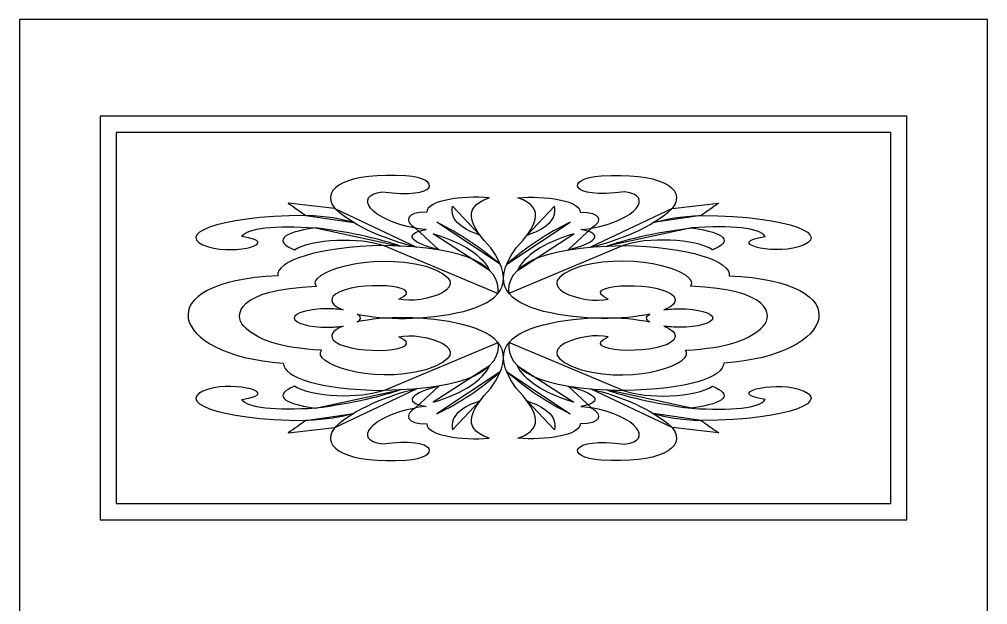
# Model space of a CAD drawing. Header units: centimetres. Extents: x 18.1 to 21.9, y -4.3 to 9.
# Drawn here: x 18.093 to 21.899, y 6.701 to 9.001 of the extents above; entities that cross this region are included whole.
import ezdxf

# ---------------------------------------------------------------- set-up
doc = ezdxf.new("R2010")
doc.units = ezdxf.units.CM
doc.header["$MEASUREMENT"] = 0
doc.layers.add('layer 1', color=7, linetype='Continuous')

msp = doc.modelspace()

# ---------------------------------------------------------------- linework, layer by layer
at = {"layer": 'layer 1', "color": 250}
for points, knots in [([(18.09278, 9.00077), (18.09278, 9.00077), (21.89898, 9.00077), (21.89898, 9.00077), (21.89898, 9.00077), (21.89898, 9.00077), (21.89898, -4.32092), (21.89898, -4.32092), (21.89898, -4.32092), (21.89898, -4.32092), (18.09278, -4.32092), (18.09278, -4.32092), (18.09278, -4.32092), (18.09278, -4.32092), (18.09278, 9.00077), (18.09278, 9.00077)], [0, 0, 0, 0, 0.2, 0.2, 0.2, 0.2, 0.4, 0.4, 0.4, 0.4, 0.6, 0.6, 0.6, 0.6, 1, 1, 1, 1]), ([(18.40997, 8.62014), (18.40997, 8.62014), (21.58179, 8.62014), (21.58179, 8.62014), (21.58179, 8.62014), (21.58179, 8.62014), (21.58179, 7.03424), (21.58179, 7.03424), (21.58179, 7.03424), (21.58179, 7.03424), (18.40997, 7.03424), (18.40997, 7.03424), (18.40997, 7.03424), (18.40997, 7.03424), (18.40997, 8.62014), (18.40997, 8.62014)], [0, 0, 0, 0, 0.2, 0.2, 0.2, 0.2, 0.4, 0.4, 0.4, 0.4, 0.6, 0.6, 0.6, 0.6, 1, 1, 1, 1]), ([(18.47341, 8.55671), (18.47341, 8.55671), (21.51835, 8.55671), (21.51835, 8.55671), (21.51835, 8.55671), (21.51835, 8.55671), (21.51835, 7.09767), (21.51835, 7.09767), (21.51835, 7.09767), (21.51835, 7.09767), (18.47341, 7.09767), (18.47341, 7.09767), (18.47341, 7.09767), (18.47341, 7.09767), (18.47341, 8.55671), (18.47341, 8.55671)], [0, 0, 0, 0, 0.2, 0.2, 0.2, 0.2, 0.4, 0.4, 0.4, 0.4, 0.6, 0.6, 0.6, 0.6, 1, 1, 1, 1]), ([(19.42102, 7.81181), (19.52269, 7.83406), (19.68647, 7.83789), (19.83914, 7.80095), (19.83914, 7.80095), (19.97264, 7.76437), (20.05382, 7.70149), (19.946, 7.55149), (19.946, 7.55149), (19.87234, 7.47287), (19.82267, 7.39486), (19.93908, 7.35497), (19.93908, 7.35497), (19.83517, 7.34504), (19.69162, 7.36623), (19.69441, 7.41142), (19.69441, 7.41142), (19.61318, 7.4115), (19.60333, 7.44457), (19.64963, 7.4744), (19.64963, 7.4744), (19.47217, 7.44136), (19.40321, 7.347), (19.51867, 7.33088), (19.51867, 7.33088), (19.74075, 7.3622), (19.75537, 7.27807), (19.61172, 7.26828), (19.61172, 7.26828), (19.39211, 7.2558), (19.26925, 7.31088), (19.33259, 7.39734), (19.33259, 7.39734), (19.2717, 7.39029), (19.21083, 7.38322), (19.14996, 7.37616), (19.14996, 7.37616), (19.17292, 7.39223), (19.19589, 7.40828), (19.21886, 7.42431), (19.21886, 7.42431), (18.8576, 7.42637), (18.69851, 7.50498), (18.83581, 7.5478), (18.83581, 7.5478), (18.94269, 7.57969), (19.13065, 7.53093), (18.96733, 7.50717), (18.96733, 7.50717), (18.98738, 7.47189), (19.09945, 7.4626), (19.25677, 7.47249), (19.25677, 7.47249), (19.11636, 7.49337), (19.09549, 7.52608), (19.17409, 7.55918), (19.17409, 7.55918), (19.24071, 7.51528), (19.43337, 7.50772), (19.52558, 7.54281), (19.52558, 7.54281), (19.2648, 7.54618), (19.13461, 7.59362), (19.12927, 7.64974), (19.12927, 7.64974), (18.6803, 7.6808), (18.59223, 7.97345), (19.10859, 7.99266), (19.10859, 7.99266), (19.09983, 8.04952), (19.2648, 8.1082), (19.52558, 8.11158), (19.52558, 8.11158), (19.43337, 8.14666), (19.24071, 8.13911), (19.17409, 8.0952), (19.17409, 8.0952), (19.09549, 8.1283), (19.11636, 8.16102), (19.25677, 8.1819), (19.25677, 8.1819), (19.09945, 8.19179), (18.98738, 8.18251), (18.96733, 8.14722), (18.96733, 8.14722), (19.13065, 8.12346), (18.94269, 8.07469), (18.83581, 8.10659), (18.83581, 8.10659), (18.69851, 8.1494), (18.8576, 8.22802), (19.21886, 8.23006), (19.21886, 8.23006), (19.19589, 8.24612), (19.17292, 8.26217), (19.14996, 8.27821), (19.14996, 8.27821), (19.21083, 8.27117), (19.2717, 8.26409), (19.33259, 8.25704), (19.33259, 8.25704), (19.26925, 8.34351), (19.39211, 8.39858), (19.61172, 8.38611), (19.61172, 8.38611), (19.75537, 8.37632), (19.74075, 8.29218), (19.51867, 8.32351), (19.51867, 8.32351), (19.40321, 8.3074), (19.47217, 8.21301), (19.64963, 8.17996), (19.64963, 8.17996), (19.60333, 8.2098), (19.61318, 8.24289), (19.69441, 8.24295), (19.69441, 8.24295), (19.69162, 8.28816), (19.83517, 8.30932), (19.93908, 8.29943), (19.93908, 8.29943), (19.82267, 8.25955), (19.87234, 8.1815), (19.946, 8.10292), (19.946, 8.10292), (20.05382, 7.9529), (19.97264, 7.89002), (19.83914, 7.85342), (19.83914, 7.85342), (19.68645, 7.81652), (19.52269, 7.82034), (19.42102, 7.84258), (19.42102, 7.84258), (19.42889, 7.83789), (19.4333, 7.83269), (19.4333, 7.82721), (19.4333, 7.82721), (19.4333, 7.82169), (19.42889, 7.81648), (19.42102, 7.81181)], [0, 0, 0, 0, 0.0277778, 0.0277778, 0.0277778, 0.0277778, 0.0555556, 0.0555556, 0.0555556, 0.0555556, 0.0833333, 0.0833333, 0.0833333, 0.0833333, 0.1111111, 0.1111111, 0.1111111, 0.1111111, 0.1388889, 0.1388889, 0.1388889, 0.1388889, 0.1666667, 0.1666667, 0.1666667, 0.1666667, 0.1944444, 0.1944444, 0.1944444, 0.1944444, 0.2222222, 0.2222222, 0.2222222, 0.2222222, 0.25, 0.25, 0.25, 0.25, 0.2777778, 0.2777778, 0.2777778, 0.2777778, 0.3055556, 0.3055556, 0.3055556, 0.3055556, 0.3333333, 0.3333333, 0.3333333, 0.3333333, 0.3611111, 0.3611111, 0.3611111, 0.3611111, 0.3888889, 0.3888889, 0.3888889, 0.3888889, 0.4166667, 0.4166667, 0.4166667, 0.4166667, 0.4444444, 0.4444444, 0.4444444, 0.4444444, 0.4722222, 0.4722222, 0.4722222, 0.4722222, 0.5, 0.5, 0.5, 0.5, 0.5277778, 0.5277778, 0.5277778, 0.5277778, 0.5555556, 0.5555556, 0.5555556, 0.5555556, 0.5833333, 0.5833333, 0.5833333, 0.5833333, 0.6111111, 0.6111111, 0.6111111, 0.6111111, 0.6388889, 0.6388889, 0.6388889, 0.6388889, 0.6666667, 0.6666667, 0.6666667, 0.6666667, 0.6944444, 0.6944444, 0.6944444, 0.6944444, 0.7222222, 0.7222222, 0.7222222, 0.7222222, 0.75, 0.75, 0.75, 0.75, 0.7777778, 0.7777778, 0.7777778, 0.7777778, 0.8055556, 0.8055556, 0.8055556, 0.8055556, 0.8333333, 0.8333333, 0.8333333, 0.8333333, 0.8611111, 0.8611111, 0.8611111, 0.8611111, 0.8888889, 0.8888889, 0.8888889, 0.8888889, 0.9166667, 0.9166667, 0.9166667, 0.9166667, 0.9444444, 0.9444444, 0.9444444, 0.9444444, 1, 1, 1, 1]), ([(20.57073, 7.81181), (20.46907, 7.83406), (20.3053, 7.83789), (20.15261, 7.80095), (20.15261, 7.80095), (20.01911, 7.76437), (19.93794, 7.70149), (20.04576, 7.55149), (20.04576, 7.55149), (20.11942, 7.47287), (20.16908, 7.39486), (20.05268, 7.35497), (20.05268, 7.35497), (20.1566, 7.34504), (20.30014, 7.36623), (20.29735, 7.41142), (20.29735, 7.41142), (20.37857, 7.4115), (20.38843, 7.44457), (20.34213, 7.4744), (20.34213, 7.4744), (20.51958, 7.44136), (20.58854, 7.347), (20.47309, 7.33088), (20.47309, 7.33088), (20.251, 7.3622), (20.23638, 7.27807), (20.38004, 7.26828), (20.38004, 7.26828), (20.59964, 7.2558), (20.72251, 7.31088), (20.65916, 7.39734), (20.65916, 7.39734), (20.72005, 7.39029), (20.78093, 7.38322), (20.8418, 7.37616), (20.8418, 7.37616), (20.81884, 7.39223), (20.79586, 7.40828), (20.77289, 7.42431), (20.77289, 7.42431), (21.13415, 7.42637), (21.29325, 7.50498), (21.15594, 7.5478), (21.15594, 7.5478), (21.04906, 7.57969), (20.86111, 7.53093), (21.02442, 7.50717), (21.02442, 7.50717), (21.00438, 7.47189), (20.8923, 7.4626), (20.73499, 7.47249), (20.73499, 7.47249), (20.87538, 7.49337), (20.89627, 7.52608), (20.81767, 7.55918), (20.81767, 7.55918), (20.75105, 7.51528), (20.55839, 7.50772), (20.46618, 7.54281), (20.46618, 7.54281), (20.72696, 7.54618), (20.85714, 7.59362), (20.86248, 7.64974), (20.86248, 7.64974), (21.31146, 7.6808), (21.39954, 7.97345), (20.88317, 7.99266), (20.88317, 7.99266), (20.89193, 8.04952), (20.72696, 8.1082), (20.46618, 8.11158), (20.46618, 8.11158), (20.55839, 8.14666), (20.75105, 8.13911), (20.81767, 8.0952), (20.81767, 8.0952), (20.89627, 8.1283), (20.87538, 8.16102), (20.73499, 8.1819), (20.73499, 8.1819), (20.8923, 8.19179), (21.00438, 8.18251), (21.02442, 8.14722), (21.02442, 8.14722), (20.86111, 8.12346), (21.04906, 8.07469), (21.15594, 8.10659), (21.15594, 8.10659), (21.29325, 8.1494), (21.13415, 8.22802), (20.77289, 8.23006), (20.77289, 8.23006), (20.79586, 8.24612), (20.81884, 8.26217), (20.8418, 8.27821), (20.8418, 8.27821), (20.78093, 8.27117), (20.72005, 8.26409), (20.65916, 8.25704), (20.65916, 8.25704), (20.72251, 8.34351), (20.59964, 8.39858), (20.38004, 8.38611), (20.38004, 8.38611), (20.23638, 8.37632), (20.251, 8.29218), (20.47309, 8.32351), (20.47309, 8.32351), (20.58854, 8.3074), (20.51958, 8.21301), (20.34213, 8.17996), (20.34213, 8.17996), (20.38843, 8.2098), (20.37857, 8.24289), (20.29735, 8.24295), (20.29735, 8.24295), (20.30014, 8.28816), (20.1566, 8.30932), (20.05268, 8.29943), (20.05268, 8.29943), (20.16908, 8.25955), (20.11942, 8.1815), (20.04576, 8.10292), (20.04576, 8.10292), (19.93794, 7.9529), (20.01911, 7.89002), (20.15261, 7.85342), (20.15261, 7.85342), (20.3053, 7.81652), (20.46907, 7.82034), (20.57073, 7.84258), (20.57073, 7.84258), (20.56287, 7.83789), (20.55846, 7.83269), (20.55846, 7.82721), (20.55846, 7.82721), (20.55846, 7.82169), (20.56287, 7.81648), (20.57073, 7.81181)], [0, 0, 0, 0, 0.0277778, 0.0277778, 0.0277778, 0.0277778, 0.0555556, 0.0555556, 0.0555556, 0.0555556, 0.0833333, 0.0833333, 0.0833333, 0.0833333, 0.1111111, 0.1111111, 0.1111111, 0.1111111, 0.1388889, 0.1388889, 0.1388889, 0.1388889, 0.1666667, 0.1666667, 0.1666667, 0.1666667, 0.1944444, 0.1944444, 0.1944444, 0.1944444, 0.2222222, 0.2222222, 0.2222222, 0.2222222, 0.25, 0.25, 0.25, 0.25, 0.2777778, 0.2777778, 0.2777778, 0.2777778, 0.3055556, 0.3055556, 0.3055556, 0.3055556, 0.3333333, 0.3333333, 0.3333333, 0.3333333, 0.3611111, 0.3611111, 0.3611111, 0.3611111, 0.3888889, 0.3888889, 0.3888889, 0.3888889, 0.4166667, 0.4166667, 0.4166667, 0.4166667, 0.4444444, 0.4444444, 0.4444444, 0.4444444, 0.4722222, 0.4722222, 0.4722222, 0.4722222, 0.5, 0.5, 0.5, 0.5, 0.5277778, 0.5277778, 0.5277778, 0.5277778, 0.5555556, 0.5555556, 0.5555556, 0.5555556, 0.5833333, 0.5833333, 0.5833333, 0.5833333, 0.6111111, 0.6111111, 0.6111111, 0.6111111, 0.6388889, 0.6388889, 0.6388889, 0.6388889, 0.6666667, 0.6666667, 0.6666667, 0.6666667, 0.6944444, 0.6944444, 0.6944444, 0.6944444, 0.7222222, 0.7222222, 0.7222222, 0.7222222, 0.75, 0.75, 0.75, 0.75, 0.7777778, 0.7777778, 0.7777778, 0.7777778, 0.8055556, 0.8055556, 0.8055556, 0.8055556, 0.8333333, 0.8333333, 0.8333333, 0.8333333, 0.8611111, 0.8611111, 0.8611111, 0.8611111, 0.8888889, 0.8888889, 0.8888889, 0.8888889, 0.9166667, 0.9166667, 0.9166667, 0.9166667, 0.9444444, 0.9444444, 0.9444444, 0.9444444, 1, 1, 1, 1]), ([(19.79546, 8.26722), (19.78239, 8.20745), (19.84205, 8.17396), (19.90317, 8.15319), (19.90317, 8.15319), (19.90317, 8.15319), (19.79546, 8.26722), (19.79546, 8.26722)], [0, 0, 0, 0, 0.3333333, 0.3333333, 0.3333333, 0.3333333, 1, 1, 1, 1]), ([(20.1963, 8.26722), (20.20936, 8.20745), (20.1497, 8.17396), (20.08859, 8.15319), (20.08859, 8.15319), (20.08859, 8.15319), (20.1963, 8.26722), (20.1963, 8.26722)], [0, 0, 0, 0, 0.3333333, 0.3333333, 0.3333333, 0.3333333, 1, 1, 1, 1]), ([(19.21886, 8.23006), (19.30437, 8.22627), (19.35226, 8.21691), (19.40718, 8.20249), (19.40718, 8.20249), (19.40718, 8.20249), (19.21886, 8.23006), (19.21886, 8.23006)], [0, 0, 0, 0, 0.3333333, 0.3333333, 0.3333333, 0.3333333, 1, 1, 1, 1]), ([(19.33259, 8.25705), (19.41699, 8.18257), (19.53114, 8.13586), (19.6544, 8.1055), (19.6544, 8.1055), (19.6544, 8.1055), (19.33259, 8.25705), (19.33259, 8.25705)], [0, 0, 0, 0, 0.3333333, 0.3333333, 0.3333333, 0.3333333, 1, 1, 1, 1]), ([(20.65916, 8.25705), (20.57477, 8.18257), (20.46062, 8.13586), (20.33736, 8.1055), (20.33736, 8.1055), (20.33736, 8.1055), (20.65916, 8.25705), (20.65916, 8.25705)], [0, 0, 0, 0, 0.3333333, 0.3333333, 0.3333333, 0.3333333, 1, 1, 1, 1]), ([(20.77289, 8.23006), (20.68739, 8.22627), (20.6395, 8.21691), (20.58458, 8.20249), (20.58458, 8.20249), (20.58458, 8.20249), (20.77289, 8.23006), (20.77289, 8.23006)], [0, 0, 0, 0, 0.3333333, 0.3333333, 0.3333333, 0.3333333, 1, 1, 1, 1]), ([(19.98333, 8.03845), (19.90759, 8.10432), (19.82299, 8.1611), (19.73319, 8.20377), (19.73319, 8.20377), (19.73319, 8.20377), (19.98333, 8.03845), (19.98333, 8.03845)], [0, 0, 0, 0, 0.3333333, 0.3333333, 0.3333333, 0.3333333, 1, 1, 1, 1]), ([(20.00843, 8.03845), (20.08417, 8.10432), (20.16876, 8.1611), (20.25856, 8.20377), (20.25856, 8.20377), (20.25856, 8.20377), (20.00843, 8.03845), (20.00843, 8.03845)], [0, 0, 0, 0, 0.3333333, 0.3333333, 0.3333333, 0.3333333, 1, 1, 1, 1]), ([(19.25677, 8.1819), (19.40863, 8.1627), (19.52409, 8.13333), (19.58943, 8.10973), (19.58943, 8.10973), (19.58943, 8.10973), (19.25677, 8.1819), (19.25677, 8.1819)], [0, 0, 0, 0, 0.3333333, 0.3333333, 0.3333333, 0.3333333, 1, 1, 1, 1]), ([(19.64963, 8.17996), (19.65623, 8.1777), (19.66907, 8.17625), (19.69164, 8.17508), (19.69164, 8.17508), (19.59268, 8.15523), (19.63705, 8.12272), (19.74171, 8.09468), (19.74171, 8.09468), (19.74171, 8.09468), (19.64963, 8.17996), (19.64963, 8.17996)], [0, 0, 0, 0, 0.25, 0.25, 0.25, 0.25, 0.5, 0.5, 0.5, 0.5, 1, 1, 1, 1]), ([(19.94107, 8.01446), (19.91262, 8.07149), (19.844, 8.12071), (19.71914, 8.15828), (19.71914, 8.15828), (19.71914, 8.15828), (19.94107, 8.01446), (19.94107, 8.01446)], [0, 0, 0, 0, 0.3333333, 0.3333333, 0.3333333, 0.3333333, 1, 1, 1, 1]), ([(20.05069, 8.01446), (20.07914, 8.07149), (20.14776, 8.12071), (20.27262, 8.15828), (20.27262, 8.15828), (20.27262, 8.15828), (20.05069, 8.01446), (20.05069, 8.01446)], [0, 0, 0, 0, 0.3333333, 0.3333333, 0.3333333, 0.3333333, 1, 1, 1, 1]), ([(20.34213, 8.17996), (20.33553, 8.1777), (20.32269, 8.17625), (20.30011, 8.17508), (20.30011, 8.17508), (20.39908, 8.15523), (20.35471, 8.12272), (20.25006, 8.09468), (20.25006, 8.09468), (20.25006, 8.09468), (20.34213, 8.17996), (20.34213, 8.17996)], [0, 0, 0, 0, 0.25, 0.25, 0.25, 0.25, 0.5, 0.5, 0.5, 0.5, 1, 1, 1, 1]), ([(20.73501, 8.1819), (20.58313, 8.1627), (20.46767, 8.13333), (20.40233, 8.10973), (20.40233, 8.10973), (20.40233, 8.10973), (20.73501, 8.1819), (20.73501, 8.1819)], [0, 0, 0, 0, 0.3333333, 0.3333333, 0.3333333, 0.3333333, 1, 1, 1, 1]), ([(19.52557, 8.11158), (19.86175, 8.10704), (19.98474, 8.02908), (19.97464, 7.92297), (19.97464, 7.92297), (19.97464, 7.92297), (19.52557, 8.11158), (19.52557, 8.11158)], [0, 0, 0, 0, 0.3333333, 0.3333333, 0.3333333, 0.3333333, 1, 1, 1, 1]), ([(20.46618, 8.11158), (20.13, 8.10704), (20.00701, 8.02908), (20.01711, 7.92297), (20.01711, 7.92297), (20.01711, 7.92297), (20.46618, 8.11158), (20.46618, 8.11158)], [0, 0, 0, 0, 0.3333333, 0.3333333, 0.3333333, 0.3333333, 1, 1, 1, 1]), ([(19.26022, 7.95218), (18.94454, 7.94019), (18.93628, 7.83759), (18.97419, 7.79614), (18.97419, 7.79614), (19.0253, 7.74263), (19.11536, 7.70926), (19.28091, 7.70077), (19.28091, 7.70077), (19.23775, 7.65242), (19.46664, 7.56411), (19.69097, 7.62372), (19.69097, 7.62372), (19.92333, 7.70098), (19.672, 7.77737), (19.58416, 7.7528), (19.58416, 7.7528), (19.71002, 7.69585), (19.41138, 7.67873), (19.33531, 7.73307), (19.33531, 7.73307), (19.30698, 7.75553), (19.32216, 7.77786), (19.36513, 7.79527), (19.36513, 7.79527), (19.34678, 7.79248), (19.32573, 7.7909), (19.30344, 7.7909), (19.30344, 7.7909), (19.23193, 7.7909), (19.17357, 7.80719), (19.17357, 7.82721), (19.17357, 7.82721), (19.17357, 7.84719), (19.23193, 7.86349), (19.30344, 7.86349), (19.30344, 7.86349), (19.32573, 7.86349), (19.34678, 7.86193), (19.36513, 7.85913), (19.36513, 7.85913), (19.32217, 7.87654), (19.30698, 7.89886), (19.33531, 7.92131), (19.33531, 7.92131), (19.41138, 7.97566), (19.71002, 7.95854), (19.58416, 7.9016), (19.58416, 7.9016), (19.672, 7.87702), (19.92333, 7.9534), (19.69097, 8.03067), (19.69097, 8.03067), (19.46664, 8.09029), (19.21708, 8.0021), (19.26022, 7.95218)], [0, 0, 0, 0, 0.0666667, 0.0666667, 0.0666667, 0.0666667, 0.1333333, 0.1333333, 0.1333333, 0.1333333, 0.2, 0.2, 0.2, 0.2, 0.2666667, 0.2666667, 0.2666667, 0.2666667, 0.3333333, 0.3333333, 0.3333333, 0.3333333, 0.4, 0.4, 0.4, 0.4, 0.4666667, 0.4666667, 0.4666667, 0.4666667, 0.5333333, 0.5333333, 0.5333333, 0.5333333, 0.6, 0.6, 0.6, 0.6, 0.6666667, 0.6666667, 0.6666667, 0.6666667, 0.7333333, 0.7333333, 0.7333333, 0.7333333, 0.8, 0.8, 0.8, 0.8, 0.8666667, 0.8666667, 0.8666667, 0.8666667, 1, 1, 1, 1]), ([(20.73154, 7.95218), (21.04722, 7.94019), (21.05548, 7.83759), (21.01754, 7.79614), (21.01754, 7.79614), (20.96645, 7.74263), (20.87639, 7.70926), (20.71085, 7.70077), (20.71085, 7.70077), (20.75401, 7.65242), (20.52511, 7.56411), (20.30078, 7.62372), (20.30078, 7.62372), (20.06842, 7.70098), (20.31975, 7.77737), (20.4076, 7.7528), (20.4076, 7.7528), (20.28173, 7.69585), (20.58038, 7.67873), (20.65645, 7.73307), (20.65645, 7.73307), (20.68477, 7.75553), (20.66961, 7.77786), (20.62662, 7.79527), (20.62662, 7.79527), (20.64498, 7.79248), (20.66603, 7.7909), (20.68832, 7.7909), (20.68832, 7.7909), (20.75982, 7.7909), (20.81819, 7.80719), (20.81819, 7.82721), (20.81819, 7.82721), (20.81819, 7.84719), (20.75982, 7.86349), (20.68832, 7.86349), (20.68832, 7.86349), (20.66603, 7.86349), (20.64498, 7.86193), (20.62662, 7.85913), (20.62662, 7.85913), (20.66958, 7.87654), (20.68477, 7.89886), (20.65645, 7.92131), (20.65645, 7.92131), (20.58038, 7.97566), (20.28173, 7.95854), (20.4076, 7.9016), (20.4076, 7.9016), (20.31975, 7.87702), (20.06842, 7.9534), (20.30078, 8.03067), (20.30078, 8.03067), (20.52511, 8.09029), (20.77468, 8.0021), (20.73154, 7.95218)], [0, 0, 0, 0, 0.0666667, 0.0666667, 0.0666667, 0.0666667, 0.1333333, 0.1333333, 0.1333333, 0.1333333, 0.2, 0.2, 0.2, 0.2, 0.2666667, 0.2666667, 0.2666667, 0.2666667, 0.3333333, 0.3333333, 0.3333333, 0.3333333, 0.4, 0.4, 0.4, 0.4, 0.4666667, 0.4666667, 0.4666667, 0.4666667, 0.5333333, 0.5333333, 0.5333333, 0.5333333, 0.6, 0.6, 0.6, 0.6, 0.6666667, 0.6666667, 0.6666667, 0.6666667, 0.7333333, 0.7333333, 0.7333333, 0.7333333, 0.8, 0.8, 0.8, 0.8, 0.8666667, 0.8666667, 0.8666667, 0.8666667, 1, 1, 1, 1]), ([(19.52557, 7.54281), (19.86175, 7.54736), (19.98474, 7.62529), (19.97464, 7.7314), (19.97464, 7.7314), (19.97464, 7.7314), (19.52557, 7.54281), (19.52557, 7.54281)], [0, 0, 0, 0, 0.3333333, 0.3333333, 0.3333333, 0.3333333, 1, 1, 1, 1]), ([(20.46618, 7.54281), (20.13, 7.54736), (20.00701, 7.62529), (20.01711, 7.7314), (20.01711, 7.7314), (20.01711, 7.7314), (20.46618, 7.54281), (20.46618, 7.54281)], [0, 0, 0, 0, 0.3333333, 0.3333333, 0.3333333, 0.3333333, 1, 1, 1, 1]), ([(19.94107, 7.63991), (19.91262, 7.58288), (19.844, 7.53368), (19.71914, 7.49611), (19.71914, 7.49611), (19.71914, 7.49611), (19.94107, 7.63991), (19.94107, 7.63991)], [0, 0, 0, 0, 0.3333333, 0.3333333, 0.3333333, 0.3333333, 1, 1, 1, 1]), ([(19.98333, 7.61591), (19.90759, 7.55007), (19.82299, 7.49326), (19.73319, 7.45061), (19.73319, 7.45061), (19.73319, 7.45061), (19.98333, 7.61591), (19.98333, 7.61591)], [0, 0, 0, 0, 0.3333333, 0.3333333, 0.3333333, 0.3333333, 1, 1, 1, 1]), ([(20.00843, 7.61591), (20.08417, 7.55007), (20.16876, 7.49326), (20.25856, 7.45061), (20.25856, 7.45061), (20.25856, 7.45061), (20.00843, 7.61591), (20.00843, 7.61591)], [0, 0, 0, 0, 0.3333333, 0.3333333, 0.3333333, 0.3333333, 1, 1, 1, 1]), ([(20.05069, 7.63991), (20.07914, 7.58288), (20.14776, 7.53368), (20.27262, 7.49611), (20.27262, 7.49611), (20.27262, 7.49611), (20.05069, 7.63991), (20.05069, 7.63991)], [0, 0, 0, 0, 0.3333333, 0.3333333, 0.3333333, 0.3333333, 1, 1, 1, 1]), ([(19.25677, 7.47249), (19.40863, 7.4917), (19.52409, 7.52106), (19.58943, 7.54465), (19.58943, 7.54465), (19.58943, 7.54465), (19.25677, 7.47249), (19.25677, 7.47249)], [0, 0, 0, 0, 0.3333333, 0.3333333, 0.3333333, 0.3333333, 1, 1, 1, 1]), ([(19.33259, 7.39734), (19.41699, 7.47181), (19.53114, 7.51853), (19.6544, 7.54889), (19.6544, 7.54889), (19.6544, 7.54889), (19.33259, 7.39734), (19.33259, 7.39734)], [0, 0, 0, 0, 0.3333333, 0.3333333, 0.3333333, 0.3333333, 1, 1, 1, 1]), ([(19.64963, 7.4744), (19.65623, 7.47667), (19.66907, 7.47815), (19.69164, 7.47928), (19.69164, 7.47928), (19.59268, 7.49917), (19.63705, 7.53167), (19.74171, 7.55973), (19.74171, 7.55973), (19.74171, 7.55973), (19.64963, 7.4744), (19.64963, 7.4744)], [0, 0, 0, 0, 0.25, 0.25, 0.25, 0.25, 0.5, 0.5, 0.5, 0.5, 1, 1, 1, 1]), ([(20.34213, 7.4744), (20.33553, 7.47667), (20.32269, 7.47815), (20.30011, 7.47928), (20.30011, 7.47928), (20.39908, 7.49917), (20.35471, 7.53167), (20.25006, 7.55973), (20.25006, 7.55973), (20.25006, 7.55973), (20.34213, 7.4744), (20.34213, 7.4744)], [0, 0, 0, 0, 0.25, 0.25, 0.25, 0.25, 0.5, 0.5, 0.5, 0.5, 1, 1, 1, 1]), ([(20.65916, 7.39734), (20.57477, 7.47181), (20.46062, 7.51853), (20.33736, 7.54889), (20.33736, 7.54889), (20.33736, 7.54889), (20.65916, 7.39734), (20.65916, 7.39734)], [0, 0, 0, 0, 0.3333333, 0.3333333, 0.3333333, 0.3333333, 1, 1, 1, 1]), ([(20.73501, 7.47249), (20.58313, 7.4917), (20.46767, 7.52106), (20.40233, 7.54465), (20.40233, 7.54465), (20.40233, 7.54465), (20.73501, 7.47249), (20.73501, 7.47249)], [0, 0, 0, 0, 0.3333333, 0.3333333, 0.3333333, 0.3333333, 1, 1, 1, 1]), ([(19.79546, 7.38717), (19.78239, 7.44694), (19.84205, 7.48043), (19.90317, 7.50118), (19.90317, 7.50118), (19.90317, 7.50118), (19.79546, 7.38717), (19.79546, 7.38717)], [0, 0, 0, 0, 0.3333333, 0.3333333, 0.3333333, 0.3333333, 1, 1, 1, 1]), ([(20.1963, 7.38717), (20.20936, 7.44694), (20.1497, 7.48043), (20.08859, 7.50118), (20.08859, 7.50118), (20.08859, 7.50118), (20.1963, 7.38717), (20.1963, 7.38717)], [0, 0, 0, 0, 0.3333333, 0.3333333, 0.3333333, 0.3333333, 1, 1, 1, 1]), ([(19.21886, 7.42431), (19.30437, 7.42811), (19.35226, 7.43746), (19.40718, 7.45188), (19.40718, 7.45188), (19.40718, 7.45188), (19.21886, 7.42431), (19.21886, 7.42431)], [0, 0, 0, 0, 0.3333333, 0.3333333, 0.3333333, 0.3333333, 1, 1, 1, 1]), ([(20.77289, 7.42433), (20.68739, 7.42811), (20.6395, 7.43746), (20.58458, 7.45188), (20.58458, 7.45188), (20.58458, 7.45188), (20.77289, 7.42433), (20.77289, 7.42433)], [0, 0, 0, 0, 0.3333333, 0.3333333, 0.3333333, 0.3333333, 1, 1, 1, 1])]:
    msp.add_open_spline(points, degree=3, knots=knots, dxfattribs=at)
at = {"layer": 'layer 1', "color": 7, "lineweight": 9}
for points, knots in [([(18.09278, 9.00077), (18.09278, 9.00077), (21.89898, 9.00077), (21.89898, 9.00077), (21.89898, 9.00077), (21.89898, 9.00077), (21.89898, -4.32092), (21.89898, -4.32092), (21.89898, -4.32092), (21.89898, -4.32092), (18.09278, -4.32092), (18.09278, -4.32092), (18.09278, -4.32092), (18.09278, -4.32092), (18.09278, 9.00077), (18.09278, 9.00077)], [0, 0, 0, 0, 0.2, 0.2, 0.2, 0.2, 0.4, 0.4, 0.4, 0.4, 0.6, 0.6, 0.6, 0.6, 1, 1, 1, 1]), ([(18.40997, 8.62014), (18.40997, 8.62014), (21.58179, 8.62014), (21.58179, 8.62014), (21.58179, 8.62014), (21.58179, 8.62014), (21.58179, 7.03424), (21.58179, 7.03424), (21.58179, 7.03424), (21.58179, 7.03424), (18.40997, 7.03424), (18.40997, 7.03424), (18.40997, 7.03424), (18.40997, 7.03424), (18.40997, 8.62014), (18.40997, 8.62014)], [0, 0, 0, 0, 0.2, 0.2, 0.2, 0.2, 0.4, 0.4, 0.4, 0.4, 0.6, 0.6, 0.6, 0.6, 1, 1, 1, 1]), ([(18.47341, 8.55671), (18.47341, 8.55671), (21.51835, 8.55671), (21.51835, 8.55671), (21.51835, 8.55671), (21.51835, 8.55671), (21.51835, 7.09767), (21.51835, 7.09767), (21.51835, 7.09767), (21.51835, 7.09767), (18.47341, 7.09767), (18.47341, 7.09767), (18.47341, 7.09767), (18.47341, 7.09767), (18.47341, 8.55671), (18.47341, 8.55671)], [0, 0, 0, 0, 0.2, 0.2, 0.2, 0.2, 0.4, 0.4, 0.4, 0.4, 0.6, 0.6, 0.6, 0.6, 1, 1, 1, 1]), ([(19.42102, 7.81181), (19.52269, 7.83406), (19.68647, 7.83789), (19.83914, 7.80095), (19.83914, 7.80095), (19.97264, 7.76437), (20.05382, 7.70149), (19.946, 7.55149), (19.946, 7.55149), (19.87234, 7.47287), (19.82267, 7.39486), (19.93908, 7.35497), (19.93908, 7.35497), (19.83517, 7.34504), (19.69162, 7.36623), (19.69441, 7.41142), (19.69441, 7.41142), (19.61318, 7.4115), (19.60333, 7.44457), (19.64963, 7.4744), (19.64963, 7.4744), (19.47217, 7.44136), (19.40321, 7.347), (19.51867, 7.33088), (19.51867, 7.33088), (19.74075, 7.3622), (19.75537, 7.27807), (19.61172, 7.26828), (19.61172, 7.26828), (19.39211, 7.2558), (19.26925, 7.31088), (19.33259, 7.39734), (19.33259, 7.39734), (19.2717, 7.39029), (19.21083, 7.38322), (19.14996, 7.37616), (19.14996, 7.37616), (19.17292, 7.39223), (19.19589, 7.40828), (19.21886, 7.42431), (19.21886, 7.42431), (18.8576, 7.42637), (18.69851, 7.50498), (18.83581, 7.5478), (18.83581, 7.5478), (18.94269, 7.57969), (19.13065, 7.53093), (18.96733, 7.50717), (18.96733, 7.50717), (18.98738, 7.47189), (19.09945, 7.4626), (19.25677, 7.47249), (19.25677, 7.47249), (19.11636, 7.49337), (19.09549, 7.52608), (19.17409, 7.55918), (19.17409, 7.55918), (19.24071, 7.51528), (19.43337, 7.50772), (19.52558, 7.54281), (19.52558, 7.54281), (19.2648, 7.54618), (19.13461, 7.59362), (19.12927, 7.64974), (19.12927, 7.64974), (18.6803, 7.6808), (18.59223, 7.97345), (19.10859, 7.99266), (19.10859, 7.99266), (19.09983, 8.04952), (19.2648, 8.1082), (19.52558, 8.11158), (19.52558, 8.11158), (19.43337, 8.14666), (19.24071, 8.13911), (19.17409, 8.0952), (19.17409, 8.0952), (19.09549, 8.1283), (19.11636, 8.16102), (19.25677, 8.1819), (19.25677, 8.1819), (19.09945, 8.19179), (18.98738, 8.18251), (18.96733, 8.14722), (18.96733, 8.14722), (19.13065, 8.12346), (18.94269, 8.07469), (18.83581, 8.10659), (18.83581, 8.10659), (18.69851, 8.1494), (18.8576, 8.22802), (19.21886, 8.23006), (19.21886, 8.23006), (19.19589, 8.24612), (19.17292, 8.26217), (19.14996, 8.27821), (19.14996, 8.27821), (19.21083, 8.27117), (19.2717, 8.26409), (19.33259, 8.25704), (19.33259, 8.25704), (19.26925, 8.34351), (19.39211, 8.39858), (19.61172, 8.38611), (19.61172, 8.38611), (19.75537, 8.37632), (19.74075, 8.29218), (19.51867, 8.32351), (19.51867, 8.32351), (19.40321, 8.3074), (19.47217, 8.21301), (19.64963, 8.17996), (19.64963, 8.17996), (19.60333, 8.2098), (19.61318, 8.24289), (19.69441, 8.24295), (19.69441, 8.24295), (19.69162, 8.28816), (19.83517, 8.30932), (19.93908, 8.29943), (19.93908, 8.29943), (19.82267, 8.25955), (19.87234, 8.1815), (19.946, 8.10292), (19.946, 8.10292), (20.05382, 7.9529), (19.97264, 7.89002), (19.83914, 7.85342), (19.83914, 7.85342), (19.68645, 7.81652), (19.52269, 7.82034), (19.42102, 7.84258), (19.42102, 7.84258), (19.42889, 7.83789), (19.4333, 7.83269), (19.4333, 7.82721), (19.4333, 7.82721), (19.4333, 7.82169), (19.42889, 7.81648), (19.42102, 7.81181)], [0, 0, 0, 0, 0.0277778, 0.0277778, 0.0277778, 0.0277778, 0.0555556, 0.0555556, 0.0555556, 0.0555556, 0.0833333, 0.0833333, 0.0833333, 0.0833333, 0.1111111, 0.1111111, 0.1111111, 0.1111111, 0.1388889, 0.1388889, 0.1388889, 0.1388889, 0.1666667, 0.1666667, 0.1666667, 0.1666667, 0.1944444, 0.1944444, 0.1944444, 0.1944444, 0.2222222, 0.2222222, 0.2222222, 0.2222222, 0.25, 0.25, 0.25, 0.25, 0.2777778, 0.2777778, 0.2777778, 0.2777778, 0.3055556, 0.3055556, 0.3055556, 0.3055556, 0.3333333, 0.3333333, 0.3333333, 0.3333333, 0.3611111, 0.3611111, 0.3611111, 0.3611111, 0.3888889, 0.3888889, 0.3888889, 0.3888889, 0.4166667, 0.4166667, 0.4166667, 0.4166667, 0.4444444, 0.4444444, 0.4444444, 0.4444444, 0.4722222, 0.4722222, 0.4722222, 0.4722222, 0.5, 0.5, 0.5, 0.5, 0.5277778, 0.5277778, 0.5277778, 0.5277778, 0.5555556, 0.5555556, 0.5555556, 0.5555556, 0.5833333, 0.5833333, 0.5833333, 0.5833333, 0.6111111, 0.6111111, 0.6111111, 0.6111111, 0.6388889, 0.6388889, 0.6388889, 0.6388889, 0.6666667, 0.6666667, 0.6666667, 0.6666667, 0.6944444, 0.6944444, 0.6944444, 0.6944444, 0.7222222, 0.7222222, 0.7222222, 0.7222222, 0.75, 0.75, 0.75, 0.75, 0.7777778, 0.7777778, 0.7777778, 0.7777778, 0.8055556, 0.8055556, 0.8055556, 0.8055556, 0.8333333, 0.8333333, 0.8333333, 0.8333333, 0.8611111, 0.8611111, 0.8611111, 0.8611111, 0.8888889, 0.8888889, 0.8888889, 0.8888889, 0.9166667, 0.9166667, 0.9166667, 0.9166667, 0.9444444, 0.9444444, 0.9444444, 0.9444444, 1, 1, 1, 1]), ([(20.57073, 7.81181), (20.46907, 7.83406), (20.3053, 7.83789), (20.15261, 7.80095), (20.15261, 7.80095), (20.01911, 7.76437), (19.93794, 7.70149), (20.04576, 7.55149), (20.04576, 7.55149), (20.11942, 7.47287), (20.16908, 7.39486), (20.05268, 7.35497), (20.05268, 7.35497), (20.1566, 7.34504), (20.30014, 7.36623), (20.29735, 7.41142), (20.29735, 7.41142), (20.37857, 7.4115), (20.38843, 7.44457), (20.34213, 7.4744), (20.34213, 7.4744), (20.51958, 7.44136), (20.58854, 7.347), (20.47309, 7.33088), (20.47309, 7.33088), (20.251, 7.3622), (20.23638, 7.27807), (20.38004, 7.26828), (20.38004, 7.26828), (20.59964, 7.2558), (20.72251, 7.31088), (20.65916, 7.39734), (20.65916, 7.39734), (20.72005, 7.39029), (20.78093, 7.38322), (20.8418, 7.37616), (20.8418, 7.37616), (20.81884, 7.39223), (20.79586, 7.40828), (20.77289, 7.42431), (20.77289, 7.42431), (21.13415, 7.42637), (21.29325, 7.50498), (21.15594, 7.5478), (21.15594, 7.5478), (21.04906, 7.57969), (20.86111, 7.53093), (21.02442, 7.50717), (21.02442, 7.50717), (21.00438, 7.47189), (20.8923, 7.4626), (20.73499, 7.47249), (20.73499, 7.47249), (20.87538, 7.49337), (20.89627, 7.52608), (20.81767, 7.55918), (20.81767, 7.55918), (20.75105, 7.51528), (20.55839, 7.50772), (20.46618, 7.54281), (20.46618, 7.54281), (20.72696, 7.54618), (20.85714, 7.59362), (20.86248, 7.64974), (20.86248, 7.64974), (21.31146, 7.6808), (21.39954, 7.97345), (20.88317, 7.99266), (20.88317, 7.99266), (20.89193, 8.04952), (20.72696, 8.1082), (20.46618, 8.11158), (20.46618, 8.11158), (20.55839, 8.14666), (20.75105, 8.13911), (20.81767, 8.0952), (20.81767, 8.0952), (20.89627, 8.1283), (20.87538, 8.16102), (20.73499, 8.1819), (20.73499, 8.1819), (20.8923, 8.19179), (21.00438, 8.18251), (21.02442, 8.14722), (21.02442, 8.14722), (20.86111, 8.12346), (21.04906, 8.07469), (21.15594, 8.10659), (21.15594, 8.10659), (21.29325, 8.1494), (21.13415, 8.22802), (20.77289, 8.23006), (20.77289, 8.23006), (20.79586, 8.24612), (20.81884, 8.26217), (20.8418, 8.27821), (20.8418, 8.27821), (20.78093, 8.27117), (20.72005, 8.26409), (20.65916, 8.25704), (20.65916, 8.25704), (20.72251, 8.34351), (20.59964, 8.39858), (20.38004, 8.38611), (20.38004, 8.38611), (20.23638, 8.37632), (20.251, 8.29218), (20.47309, 8.32351), (20.47309, 8.32351), (20.58854, 8.3074), (20.51958, 8.21301), (20.34213, 8.17996), (20.34213, 8.17996), (20.38843, 8.2098), (20.37857, 8.24289), (20.29735, 8.24295), (20.29735, 8.24295), (20.30014, 8.28816), (20.1566, 8.30932), (20.05268, 8.29943), (20.05268, 8.29943), (20.16908, 8.25955), (20.11942, 8.1815), (20.04576, 8.10292), (20.04576, 8.10292), (19.93794, 7.9529), (20.01911, 7.89002), (20.15261, 7.85342), (20.15261, 7.85342), (20.3053, 7.81652), (20.46907, 7.82034), (20.57073, 7.84258), (20.57073, 7.84258), (20.56287, 7.83789), (20.55846, 7.83269), (20.55846, 7.82721), (20.55846, 7.82721), (20.55846, 7.82169), (20.56287, 7.81648), (20.57073, 7.81181)], [0, 0, 0, 0, 0.0277778, 0.0277778, 0.0277778, 0.0277778, 0.0555556, 0.0555556, 0.0555556, 0.0555556, 0.0833333, 0.0833333, 0.0833333, 0.0833333, 0.1111111, 0.1111111, 0.1111111, 0.1111111, 0.1388889, 0.1388889, 0.1388889, 0.1388889, 0.1666667, 0.1666667, 0.1666667, 0.1666667, 0.1944444, 0.1944444, 0.1944444, 0.1944444, 0.2222222, 0.2222222, 0.2222222, 0.2222222, 0.25, 0.25, 0.25, 0.25, 0.2777778, 0.2777778, 0.2777778, 0.2777778, 0.3055556, 0.3055556, 0.3055556, 0.3055556, 0.3333333, 0.3333333, 0.3333333, 0.3333333, 0.3611111, 0.3611111, 0.3611111, 0.3611111, 0.3888889, 0.3888889, 0.3888889, 0.3888889, 0.4166667, 0.4166667, 0.4166667, 0.4166667, 0.4444444, 0.4444444, 0.4444444, 0.4444444, 0.4722222, 0.4722222, 0.4722222, 0.4722222, 0.5, 0.5, 0.5, 0.5, 0.5277778, 0.5277778, 0.5277778, 0.5277778, 0.5555556, 0.5555556, 0.5555556, 0.5555556, 0.5833333, 0.5833333, 0.5833333, 0.5833333, 0.6111111, 0.6111111, 0.6111111, 0.6111111, 0.6388889, 0.6388889, 0.6388889, 0.6388889, 0.6666667, 0.6666667, 0.6666667, 0.6666667, 0.6944444, 0.6944444, 0.6944444, 0.6944444, 0.7222222, 0.7222222, 0.7222222, 0.7222222, 0.75, 0.75, 0.75, 0.75, 0.7777778, 0.7777778, 0.7777778, 0.7777778, 0.8055556, 0.8055556, 0.8055556, 0.8055556, 0.8333333, 0.8333333, 0.8333333, 0.8333333, 0.8611111, 0.8611111, 0.8611111, 0.8611111, 0.8888889, 0.8888889, 0.8888889, 0.8888889, 0.9166667, 0.9166667, 0.9166667, 0.9166667, 0.9444444, 0.9444444, 0.9444444, 0.9444444, 1, 1, 1, 1]), ([(19.64963, 8.17996), (19.65623, 8.1777), (19.66907, 8.17625), (19.69164, 8.17508), (19.69164, 8.17508), (19.59268, 8.15523), (19.63705, 8.12272), (19.74171, 8.09468)], [0, 0, 0, 0, 0.3333333, 0.3333333, 0.3333333, 0.3333333, 1, 1, 1, 1]), ([(20.34213, 8.17996), (20.33553, 8.1777), (20.32269, 8.17625), (20.30011, 8.17508), (20.30011, 8.17508), (20.39908, 8.15523), (20.35471, 8.12272), (20.25006, 8.09468)], [0, 0, 0, 0, 0.3333333, 0.3333333, 0.3333333, 0.3333333, 1, 1, 1, 1]), ([(19.26022, 7.95218), (18.94454, 7.94019), (18.93628, 7.83759), (18.97419, 7.79614), (18.97419, 7.79614), (19.0253, 7.74263), (19.11536, 7.70926), (19.28091, 7.70077), (19.28091, 7.70077), (19.23775, 7.65242), (19.46664, 7.56411), (19.69097, 7.62372), (19.69097, 7.62372), (19.92333, 7.70098), (19.672, 7.77737), (19.58416, 7.7528), (19.58416, 7.7528), (19.71002, 7.69585), (19.41138, 7.67873), (19.33531, 7.73307), (19.33531, 7.73307), (19.30698, 7.75553), (19.32216, 7.77786), (19.36513, 7.79527), (19.36513, 7.79527), (19.34678, 7.79248), (19.32573, 7.7909), (19.30344, 7.7909), (19.30344, 7.7909), (19.23193, 7.7909), (19.17357, 7.80719), (19.17357, 7.82721), (19.17357, 7.82721), (19.17357, 7.84719), (19.23193, 7.86349), (19.30344, 7.86349), (19.30344, 7.86349), (19.32573, 7.86349), (19.34678, 7.86193), (19.36513, 7.85913), (19.36513, 7.85913), (19.32217, 7.87654), (19.30698, 7.89886), (19.33531, 7.92131), (19.33531, 7.92131), (19.41138, 7.97566), (19.71002, 7.95854), (19.58416, 7.9016), (19.58416, 7.9016), (19.672, 7.87702), (19.92333, 7.9534), (19.69097, 8.03067), (19.69097, 8.03067), (19.46664, 8.09029), (19.21708, 8.0021), (19.26022, 7.95218)], [0, 0, 0, 0, 0.0666667, 0.0666667, 0.0666667, 0.0666667, 0.1333333, 0.1333333, 0.1333333, 0.1333333, 0.2, 0.2, 0.2, 0.2, 0.2666667, 0.2666667, 0.2666667, 0.2666667, 0.3333333, 0.3333333, 0.3333333, 0.3333333, 0.4, 0.4, 0.4, 0.4, 0.4666667, 0.4666667, 0.4666667, 0.4666667, 0.5333333, 0.5333333, 0.5333333, 0.5333333, 0.6, 0.6, 0.6, 0.6, 0.6666667, 0.6666667, 0.6666667, 0.6666667, 0.7333333, 0.7333333, 0.7333333, 0.7333333, 0.8, 0.8, 0.8, 0.8, 0.8666667, 0.8666667, 0.8666667, 0.8666667, 1, 1, 1, 1]), ([(20.73154, 7.95218), (21.04722, 7.94019), (21.05548, 7.83759), (21.01754, 7.79614), (21.01754, 7.79614), (20.96645, 7.74263), (20.87639, 7.70926), (20.71085, 7.70077), (20.71085, 7.70077), (20.75401, 7.65242), (20.52511, 7.56411), (20.30078, 7.62372), (20.30078, 7.62372), (20.06842, 7.70098), (20.31975, 7.77737), (20.4076, 7.7528), (20.4076, 7.7528), (20.28173, 7.69585), (20.58038, 7.67873), (20.65645, 7.73307), (20.65645, 7.73307), (20.68477, 7.75553), (20.66961, 7.77786), (20.62662, 7.79527), (20.62662, 7.79527), (20.64498, 7.79248), (20.66603, 7.7909), (20.68832, 7.7909), (20.68832, 7.7909), (20.75982, 7.7909), (20.81819, 7.80719), (20.81819, 7.82721), (20.81819, 7.82721), (20.81819, 7.84719), (20.75982, 7.86349), (20.68832, 7.86349), (20.68832, 7.86349), (20.66603, 7.86349), (20.64498, 7.86193), (20.62662, 7.85913), (20.62662, 7.85913), (20.66958, 7.87654), (20.68477, 7.89886), (20.65645, 7.92131), (20.65645, 7.92131), (20.58038, 7.97566), (20.28173, 7.95854), (20.4076, 7.9016), (20.4076, 7.9016), (20.31975, 7.87702), (20.06842, 7.9534), (20.30078, 8.03067), (20.30078, 8.03067), (20.52511, 8.09029), (20.77468, 8.0021), (20.73154, 7.95218)], [0, 0, 0, 0, 0.0666667, 0.0666667, 0.0666667, 0.0666667, 0.1333333, 0.1333333, 0.1333333, 0.1333333, 0.2, 0.2, 0.2, 0.2, 0.2666667, 0.2666667, 0.2666667, 0.2666667, 0.3333333, 0.3333333, 0.3333333, 0.3333333, 0.4, 0.4, 0.4, 0.4, 0.4666667, 0.4666667, 0.4666667, 0.4666667, 0.5333333, 0.5333333, 0.5333333, 0.5333333, 0.6, 0.6, 0.6, 0.6, 0.6666667, 0.6666667, 0.6666667, 0.6666667, 0.7333333, 0.7333333, 0.7333333, 0.7333333, 0.8, 0.8, 0.8, 0.8, 0.8666667, 0.8666667, 0.8666667, 0.8666667, 1, 1, 1, 1]), ([(19.64963, 7.4744), (19.65623, 7.47667), (19.66907, 7.47815), (19.69164, 7.47928), (19.69164, 7.47928), (19.59268, 7.49917), (19.63705, 7.53167), (19.74171, 7.55973)], [0, 0, 0, 0, 0.3333333, 0.3333333, 0.3333333, 0.3333333, 1, 1, 1, 1]), ([(20.34213, 7.4744), (20.33553, 7.47667), (20.32269, 7.47815), (20.30011, 7.47928), (20.30011, 7.47928), (20.39908, 7.49917), (20.35471, 7.53167), (20.25006, 7.55973)], [0, 0, 0, 0, 0.3333333, 0.3333333, 0.3333333, 0.3333333, 1, 1, 1, 1])]:
    msp.add_open_spline(points, degree=3, knots=knots, dxfattribs=at)
for points in [[(19.79546, 8.26722), (19.78239, 8.20745), (19.84205, 8.17396), (19.90317, 8.15319)], [(20.1963, 8.26722), (20.20936, 8.20745), (20.1497, 8.17396), (20.08859, 8.15319)], [(19.21886, 8.23006), (19.30437, 8.22627), (19.35226, 8.21691), (19.40718, 8.20249)], [(19.33259, 8.25705), (19.41699, 8.18257), (19.53114, 8.13586), (19.6544, 8.1055)], [(20.65916, 8.25705), (20.57477, 8.18257), (20.46062, 8.13586), (20.33736, 8.1055)], [(20.77289, 8.23006), (20.68739, 8.22627), (20.6395, 8.21691), (20.58458, 8.20249)], [(19.98333, 8.03845), (19.90759, 8.10432), (19.82299, 8.1611), (19.73319, 8.20377)], [(20.00843, 8.03845), (20.08417, 8.10432), (20.16876, 8.1611), (20.25856, 8.20377)], [(19.25677, 8.1819), (19.40863, 8.1627), (19.52409, 8.13333), (19.58943, 8.10973)], [(19.94107, 8.01446), (19.91262, 8.07149), (19.844, 8.12071), (19.71914, 8.15828)], [(20.05069, 8.01446), (20.07914, 8.07149), (20.14776, 8.12071), (20.27262, 8.15828)], [(20.73501, 8.1819), (20.58313, 8.1627), (20.46767, 8.13333), (20.40233, 8.10973)], [(19.52557, 8.11158), (19.86175, 8.10704), (19.98474, 8.02908), (19.97464, 7.92297)], [(20.46618, 8.11158), (20.13, 8.10704), (20.00701, 8.02908), (20.01711, 7.92297)], [(19.52557, 7.54281), (19.86175, 7.54736), (19.98474, 7.62529), (19.97464, 7.7314)], [(20.46618, 7.54281), (20.13, 7.54736), (20.00701, 7.62529), (20.01711, 7.7314)], [(19.94107, 7.63991), (19.91262, 7.58288), (19.844, 7.53368), (19.71914, 7.49611)], [(19.98333, 7.61591), (19.90759, 7.55007), (19.82299, 7.49326), (19.73319, 7.45061)], [(20.00843, 7.61591), (20.08417, 7.55007), (20.16876, 7.49326), (20.25856, 7.45061)], [(20.05069, 7.63991), (20.07914, 7.58288), (20.14776, 7.53368), (20.27262, 7.49611)], [(19.25677, 7.47249), (19.40863, 7.4917), (19.52409, 7.52106), (19.58943, 7.54465)], [(19.33259, 7.39734), (19.41699, 7.47181), (19.53114, 7.51853), (19.6544, 7.54889)], [(20.65916, 7.39734), (20.57477, 7.47181), (20.46062, 7.51853), (20.33736, 7.54889)], [(20.73501, 7.47249), (20.58313, 7.4917), (20.46767, 7.52106), (20.40233, 7.54465)], [(19.79546, 7.38717), (19.78239, 7.44694), (19.84205, 7.48043), (19.90317, 7.50118)], [(20.1963, 7.38717), (20.20936, 7.44694), (20.1497, 7.48043), (20.08859, 7.50118)], [(19.21886, 7.42431), (19.30437, 7.42811), (19.35226, 7.43746), (19.40718, 7.45188)], [(20.77289, 7.42433), (20.68739, 7.42811), (20.6395, 7.43746), (20.58458, 7.45188)]]:
    msp.add_open_spline(points, degree=3, dxfattribs=at)

doc.saveas('drawing.dxf')
